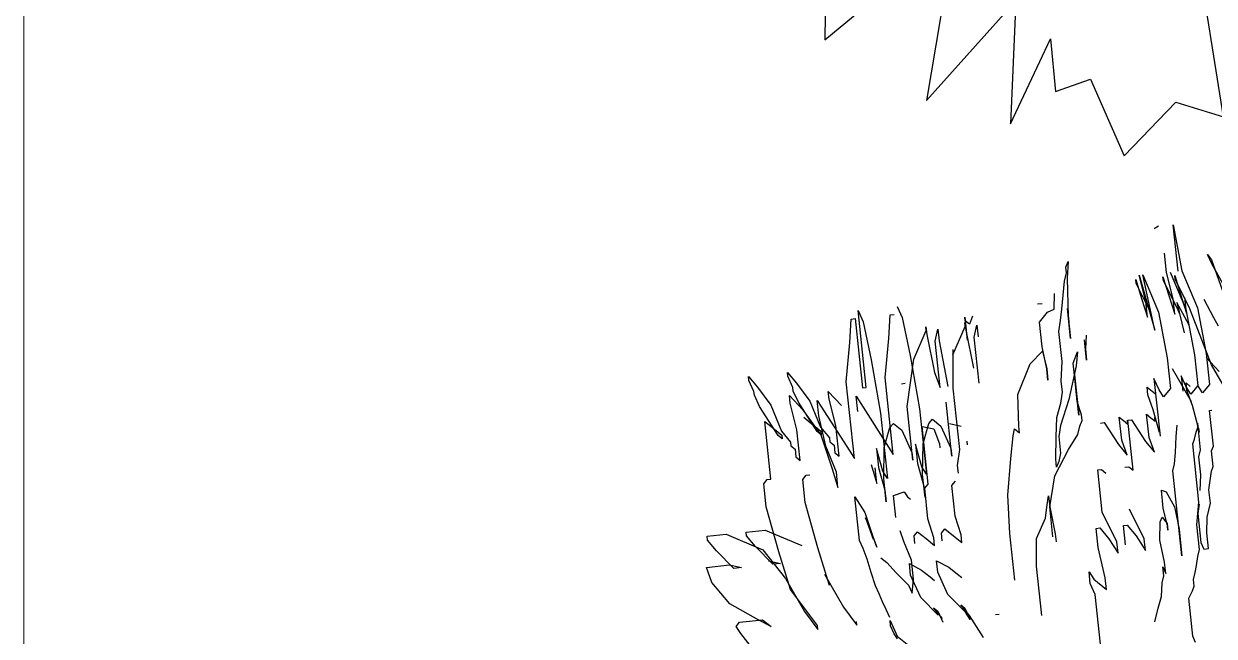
# Model space of a CAD drawing. Header units: millimetres. Extents: x 7703 to 16070, y -6855 to 95.
# Drawn here: x 14838.93 to 14873.55, y -5021.79 to -5003.99 of the extents above; entities that cross this region are included whole.
import ezdxf

# ---------------------------------------------------------------- set-up
doc = ezdxf.new("R2010")
doc.units = ezdxf.units.MM
for name, color, linetype in [('AĞAÇLAR', 7, 'Continuous'), ('Kıtc-014 Elk Tes İşaretler', 1, 'Continuous'), ('YENİ AĞAÇ', 80, 'Continuous')]:
    doc.layers.add(name, color=color, linetype=linetype)
doc.layers.add('kapı', color=6, linetype='Continuous', lineweight=9)
doc.styles.get("Standard").update_dxf_attribs({"font": 'stylu.ttf', "height": 10})

# ---------------------------------------------------------------- blocks, each defined once
blk = doc.blocks.new('GFGFF')
at = {"layer": 'YENİ AĞAÇ'}
blk.add_lwpolyline([(501.9236, 209.7945), (501.3748, 209.406), (501.5794, 209.3768), (501.6127, 209.1683), (501.8807, 209.2629), (501.925, 209.0152), (502.2208, 209.3451), (502.0743, 208.8728), (502.2984, 208.9171), (502.3646, 208.7306), (502.6451, 208.8582), (502.6833, 208.5666), (502.9123, 209.3417), (503.1659, 208.7431), (503.2707, 208.9033), (503.4182, 208.8158), (503.5167, 209.0072), (503.7252, 208.9967), (503.285, 209.6058), (504.0117, 209.2779), (503.7303, 209.6396), (504.0659, 209.6449), (503.7628, 209.8592), (504.0152, 209.8973), (503.8785, 210.046), (504.1308, 210.1233), (503.4266, 210.2098), (503.981, 210.5511), (503.7833, 210.6386), (503.8269, 210.8143), (503.6449, 210.8468), (503.7715, 211.0384), (503.3266, 210.818), (503.4312, 211.0989), (503.1788, 211.0482), (503.0184, 211.2675), (502.7072, 210.8341), (502.6402, 211.4424), (502.5358, 211.1082), (502.4145, 211.3651), (502.3553, 211.1627), (502.0416, 211.228), (501.9761, 211.035), (501.8114, 211.0629), (502.0977, 210.5805), (501.5595, 210.7598), (501.8409, 210.4153), (501.4393, 210.4961), (501.6983, 210.321), (501.5227, 210.3316), (501.5449, 210.2109), (501.2753, 210.1399), (501.4246, 209.9426), (501.3528, 209.7935)], close=True, dxfattribs=at)
at = {"layer": 'YENİ AĞAÇ', "color": 6}
blk.add_lwpolyline([(502.3099, 210.2988), (501.9266, 210.3876), (501.9934, 210.2868), (501.9152, 210.1911), (502.0608, 210.1108), (501.9697, 209.995), (502.229, 209.994), (501.9655, 209.8744), (502.0721, 209.7936), (502.0163, 209.6922), (502.1811, 209.6192), (502.0685, 209.4891), (502.4964, 209.6904), (502.3333, 209.3467), (502.4441, 209.3632), (502.4632, 209.2646), (502.5852, 209.2961), (502.6617, 209.2008), (502.7568, 209.6301), (502.896, 209.1849), (502.9447, 209.4486), (503.0776, 209.304), (503.0534, 209.5198), (503.1682, 209.4242), (503.1801, 209.5418), (503.312, 209.4616), (503.0759, 209.8031), (503.4408, 209.6934), (503.4021, 209.8139), (503.4959, 209.8632), (503.4394, 209.9554), (503.5724, 209.9745), (503.303, 210.0833), (503.4664, 210.1469), (503.3462, 210.2375), (503.3796, 210.3929), (503.0691, 210.3604), (503.309, 210.6263), (503.1223, 210.5419), (503.1875, 210.6949), (503.076, 210.642), (502.9825, 210.8046), (502.8727, 210.7582), (502.8208, 210.841), (502.7212, 210.5283), (502.5903, 210.8333), (502.5491, 210.5763), (502.4283, 210.7833), (502.4525, 210.6019), (502.3888, 210.6829), (502.3447, 210.6262), (502.2088, 210.7165), (502.1806, 210.5744), (502.0875, 210.5479)], close=True, dxfattribs=at)
at = {"flags": 1}
for tag, p in [('ITEM', (502.7172, 210.0719)), ('SIZE', (502.7172, 210.018))]:
    blk.add_attdef(tag, p, '', height=0.0323, dxfattribs=at)
for tag, p in [('SIZE', (502.7163, 210.0387)), ('ITEM', (502.7398, 210.0596))]:
    blk.add_attdef(tag, p, '', height=0.0189, rotation=311.6524, dxfattribs=at)
blk = doc.blocks.new('A$C06865A3D')
at = {"color": 87}
for p, q in [((0.2921, 3.1813), (0.3509, 3.1415)), ((0.3472, 3.137), (0.2921, 3.1813)), ((0.361, 3.1864), (0.3708, 3.1847)), ((0.3753, 3.181), (0.361, 3.1864)), ((0.3708, 3.1847), (0.4145, 3.1644)), ((0.4182, 3.1689), (0.3753, 3.181)), ((0.276, 3.1569), (0.2776, 3.1644)), ((0.3794, 3.1024), (0.4195, 3.0775)), ((0.4095, 3.0931), (0.3794, 3.1024)), ((0.3099, 3.0908), (0.3856, 3.0489)), ((0.3454, 3.0697), (0.3099, 3.0908)), ((0.3108, 3.0826), (0.3372, 3.0688)), ((0.3153, 3.0789), (0.3108, 3.0826)), ((0.3136, 3.0954), (0.3701, 3.0723)), ((0.3856, 3.0489), (0.3136, 3.0954)), ((0.4161, 3.0911), (0.4095, 3.0931)), ((0.3627, 3.0632), (0.3153, 3.0789)), ((0.3372, 3.0688), (0.3636, 3.0549)), ((0.3636, 3.0549), (0.3454, 3.0697)), ((0.3701, 3.0723), (0.4283, 3.0327)), ((0.4989, 3.0735), (0.4697, 3.0745)), ((0.219, 3.0294), (0.2358, 3.0105)), ((0.2229, 3.021), (0.219, 3.0294)), ((0.4283, 3.0327), (0.4647, 3.0033)), ((0.2293, 3.0157), (0.2229, 3.021)), ((0.2364, 3.0046), (0.2293, 3.0157)), ((0.2358, 3.0105), (0.2785, 2.9706)), ((0.5013, 3.0113), (0.4457, 3.0262)), ((0.2635, 2.972), (0.2364, 3.0046)), ((0.4364, 2.9961), (0.5046, 2.941)), ((0.4537, 2.9896), (0.4364, 2.9961)), ((0.4647, 3.0033), (0.4664, 2.9868)), ((0.2552, 2.9633), (0.2388, 2.9809)), ((0.2688, 2.9785), (0.285, 2.9654)), ((0.3044, 2.9497), (0.2688, 2.9785)), ((0.4381, 2.9797), (0.4545, 2.9814)), ((0.4472, 2.9723), (0.4381, 2.9797)), ((0.4664, 2.9868), (0.4537, 2.9896)), ((0.2365, 2.9564), (0.2322, 2.9511)), ((0.2514, 2.9532), (0.2552, 2.9633)), ((0.2739, 2.9583), (0.2635, 2.972)), ((0.3175, 2.9699), (0.3312, 2.9544)), ((0.3445, 2.9437), (0.3206, 2.963)), ((0.469, 2.9621), (0.4472, 2.9723)), ((0.5, 2.9446), (0.469, 2.9621)), ((0.2524, 2.9436), (0.2514, 2.9532)), ((0.2534, 2.934), (0.2524, 2.9436)), ((0.3258, 2.9431), (0.3394, 2.9267)), ((0.3335, 2.9261), (0.3258, 2.9431)), ((0.3312, 2.9544), (0.3445, 2.9437)), ((0.2825, 2.9104), (0.2534, 2.934)), ((0.3394, 2.9267), (0.3677, 2.8824)), ((0.4571, 2.9194), (0.4525, 2.9231)), ((0.3112, 2.8917), (0.2825, 2.9104)), ((0.2878, 2.9062), (0.3112, 2.8917)), ((0.2882, 2.8795), (0.2878, 2.9062)), ((0.4406, 2.9177), (0.4488, 2.9186)), ((0.4679, 2.8956), (0.4406, 2.9177)), ((0.4488, 2.9186), (0.4571, 2.9194)), ((0.3244, 2.881), (0.3112, 2.8917)), ((0.3112, 2.8917), (0.3244, 2.881)), ((0.4268, 2.8913), (0.4304, 2.8958)), ((0.4304, 2.8958), (0.4688, 2.8874)), ((0.4898, 2.8855), (0.4679, 2.8956)), ((0.4688, 2.8874), (0.4898, 2.8855)), ((0.1754, 2.8687), (0.1808, 2.8568)), ((0.3076, 2.8332), (0.2882, 2.8795)), ((0.1726, 2.8559), (0.168, 2.8596)), ((0.168, 2.8596), (0.1953, 2.8375)), ((0.1808, 2.8568), (0.1726, 2.8559)), ((0.174, 2.8536), (0.1831, 2.8463)), ((0.1785, 2.85), (0.174, 2.8536)), ((0.1956, 2.806), (0.1785, 2.85)), ((0.1896, 2.8636), (0.2032, 2.8526)), ((0.1995, 2.848), (0.1896, 2.8636)), ((0.1831, 2.8463), (0.2322, 2.8141)), ((0.2541, 2.8039), (0.1995, 2.848)), ((0.3425, 2.8005), (0.3076, 2.8332)), ((0.474, 2.838), (0.4776, 2.8426)), ((0.524, 2.7976), (0.474, 2.838)), ((0.4776, 2.8426), (0.4859, 2.8434)), ((0.1522, 2.8175), (0.1659, 2.8064)), ((0.1622, 2.8019), (0.1522, 2.8175)), ((0.1366, 2.8075), (0.1457, 2.8001)), ((0.1412, 2.8038), (0.1366, 2.8075)), ((0.1583, 2.7599), (0.1412, 2.8038)), ((0.1457, 2.8001), (0.1949, 2.7679)), ((0.2168, 2.7577), (0.1622, 2.8019)), ((0.1659, 2.8064), (0.2241, 2.7668)), ((0.1897, 2.812), (0.2314, 2.7706)), ((0.3505, 2.7941), (0.3425, 2.8005)), ((0.5714, 2.7818), (0.524, 2.7976)), ((0.3409, 2.7931), (0.3505, 2.7941)), ((0.3467, 2.784), (0.3409, 2.7931)), ((0.3689, 2.7573), (0.3467, 2.784)), ((0.5348, 2.7738), (0.5385, 2.7783)), ((0.5385, 2.7783), (0.5595, 2.7764)), ((0.5595, 2.7764), (0.585, 2.7708)), ((0.585, 2.7708), (0.5714, 2.7818)), ((0.2018, 2.7021), (0.1583, 2.7599)), ((0.1949, 2.7679), (0.2168, 2.7577)), ((0.2314, 2.7706), (0.3042, 2.7118)), ((0.5575, 2.7554), (0.5348, 2.7738)), ((0.0468, 2.7522), (0.0641, 2.7457)), ((0.1377, 2.6786), (0.0468, 2.7522)), ((0.0485, 2.7357), (0.0522, 2.7403)), ((0.0522, 2.7403), (0.134, 2.6741)), ((0.0641, 2.7457), (0.1133, 2.7135)), ((0.4048, 2.7151), (0.3689, 2.7573)), ((0.5976, 2.7305), (0.5575, 2.7554)), ((0.0721, 2.7091), (0.0485, 2.7357)), ((0.2654, 2.7289), (0.281, 2.7389)), ((0.3028, 2.7287), (0.3074, 2.725)), ((0.6112, 2.7195), (0.5976, 2.7305)), ((0.1102, 2.6632), (0.0721, 2.7091)), ((0.1133, 2.7135), (0.1806, 2.6665)), ((0.2392, 2.6966), (0.2548, 2.7066)), ((0.2548, 2.7066), (0.2767, 2.6964)), ((0.3042, 2.7118), (0.3187, 2.6925)), ((0.4477, 2.676), (0.4048, 2.7151)), ((0.5738, 2.7197), (0.5865, 2.7169)), ((0.5874, 2.7086), (0.5738, 2.7197)), ((0.5865, 2.7169), (0.6112, 2.7195)), ((0.6047, 2.7021), (0.5874, 2.7086)), ((0.2655, 2.6506), (0.2018, 2.7021)), ((0.3074, 2.6414), (0.2392, 2.6966)), ((0.2767, 2.6964), (0.2812, 2.6927)), ((0.7366, 2.5955), (0.6047, 2.7021)), ((0.134, 2.6741), (0.1377, 2.6786)), ((0.2053, 2.6692), (0.2217, 2.6709)), ((0.2061, 2.6609), (0.2053, 2.6692)), ((0.2217, 2.6709), (0.2564, 2.6579)), ((0.5033, 2.631), (0.4477, 2.676)), ((0.2012, 2.5897), (0.1102, 2.6632)), ((0.1806, 2.6665), (0.2579, 2.604)), ((0.2215, 2.6334), (0.2061, 2.6609)), ((0.2564, 2.6579), (0.2655, 2.6506)), ((0.2542, 2.5995), (0.2215, 2.6334)), ((0.3083, 2.6332), (0.3074, 2.6414)), ((0.3447, 2.6038), (0.3083, 2.6332)), ((0.2141, 2.6243), (0.2369, 2.6059)), ((0.2451, 2.6068), (0.2141, 2.6243)), ((0.099, 2.6121), (0.1373, 2.6037)), ((0.1171, 2.5974), (0.099, 2.6121)), ((0.1572, 2.5725), (0.1171, 2.5974)), ((0.1373, 2.6037), (0.1884, 2.5925)), ((0.2369, 2.6059), (0.2678, 2.5884)), ((0.2579, 2.604), (0.2451, 2.6068)), ((0.2815, 2.5774), (0.2542, 2.5995)), ((0.3711, 2.5899), (0.3447, 2.6038)), ((0.0641, 2.5876), (0.0933, 2.5865)), ((0.0732, 2.5802), (0.0641, 2.5876)), ((0.1087, 2.559), (0.0732, 2.5802)), ((0.0933, 2.5865), (0.1399, 2.579)), ((0.1399, 2.579), (0.1882, 2.555)), ((0.1884, 2.5925), (0.2012, 2.5897)), ((0.2678, 2.5884), (0.2815, 2.5774)), ((0.3473, 2.5791), (0.3637, 2.5808)), ((0.3481, 2.5709), (0.3473, 2.5791)), ((0.3637, 2.5808), (0.3802, 2.5826)), ((0.3802, 2.5826), (0.3711, 2.5899)), ((0.5192, 2.5737), (0.5229, 2.5783)), ((0, 2.5641), (0.021, 2.5622)), ((0.0045, 2.5604), (0, 2.5641)), ((0.0219, 2.554), (0.0045, 2.5604)), ((0.021, 2.5622), (0.0548, 2.5575)), ((0.1964, 2.5559), (0.1572, 2.5725)), ((0.3572, 2.5635), (0.3481, 2.5709)), ((0.0264, 2.5503), (0.0219, 2.554)), ((0.0437, 2.5438), (0.0264, 2.5503)), ((0.0948, 2.5326), (0.0437, 2.5438)), ((0.0548, 2.5575), (0.094, 2.5408)), ((0.1451, 2.5296), (0.1087, 2.559)), ((0.1882, 2.555), (0.2146, 2.5412)), ((0.2146, 2.5412), (0.1964, 2.5559)), ((0.3726, 2.536), (0.3927, 2.5423)), ((0.3927, 2.5423), (0.4092, 2.5441)), ((0.4092, 2.5441), (0.4174, 2.5449)), ((0.0656, 2.5337), (0.0738, 2.5345)), ((0.1338, 2.4785), (0.0656, 2.5337)), ((0.0738, 2.5345), (0.0985, 2.5372)), ((0.094, 2.5408), (0.115, 2.5389)), ((0.1031, 2.5335), (0.0948, 2.5326)), ((0.0985, 2.5372), (0.1031, 2.5335)), ((0.115, 2.5389), (0.1195, 2.5352)), ((0.1195, 2.5352), (0.1278, 2.5361)), ((0.1278, 2.5361), (0.1368, 2.5287)), ((0.1368, 2.5287), (0.1451, 2.5296)), ((0.3863, 2.525), (0.3726, 2.536)), ((0.4209, 2.512), (0.3863, 2.525)), ((0.4584, 2.5118), (0.4209, 2.512)), ((0.4456, 2.5146), (0.4538, 2.5155)), ((0.4666, 2.5127), (0.4456, 2.5146)), ((0.4538, 2.5155), (0.4711, 2.509)), ((0.1301, 2.4739), (0.1338, 2.4785)), ((0.131, 2.4657), (0.1301, 2.4739)), ((0.1583, 2.4437), (0.131, 2.4657)), ((0.2202, 2.4086), (0.1583, 2.4437)), ((0.273, 2.381), (0.2202, 2.4086)), ((0.1451, 2.3715), (0.2009, 2.3941)), ((0.2009, 2.3941), (0.2557, 2.3874)), ((0.2557, 2.3874), (0.3114, 2.3726)), ((0.3406, 2.3715), (0.273, 2.381)), ((0.1267, 2.3488), (0.1451, 2.3715)), ((0.3114, 2.3726), (0.3451, 2.3678)), ((0.3451, 2.3678), (0.3406, 2.3715)), ((0.1312, 2.3451), (0.1267, 2.3488)), ((0.1522, 2.3432), (0.1312, 2.3451)), ((0.1814, 2.3421), (0.197, 2.3521)), ((0.197, 2.3521), (0.1897, 2.343)), ((0.1897, 2.343), (0.1522, 2.3432)), ((0.1594, 2.3148), (0.1814, 2.3421)), ((0.1812, 2.3046), (0.1594, 2.3148)), ((0.2717, 2.3143), (0.2232, 2.3008)), ((0.2533, 2.2915), (0.2754, 2.3188)), ((0.2919, 2.3206), (0.2717, 2.3143)), ((0.2754, 2.3188), (0.2919, 2.3206)), ((0.2232, 2.3008), (0.1812, 2.3046)), ((0.2542, 2.2833), (0.2533, 2.2915)), ((0.267, 2.2805), (0.2542, 2.2833)), ((0.3217, 2.2738), (0.267, 2.2805))]:
    blk.add_line(p, q, dxfattribs=at)
at = {"color": 85}
for p, q in [((0.336, 3.1232), (0.3133, 3.1415)), ((0.3715, 3.102), (0.336, 3.1232)), ((0.3397, 3.1277), (0.3962, 3.1046)), ((0.4356, 3.1254), (0.4055, 3.1347)), ((0.4492, 3.1212), (0.4356, 3.1254)), ((0.3369, 3.1149), (0.3633, 3.1011)), ((0.3414, 3.1112), (0.3369, 3.1149)), ((0.3889, 3.0955), (0.3414, 3.1112)), ((0.3633, 3.1011), (0.3897, 3.0873)), ((0.3897, 3.0873), (0.3715, 3.102)), ((0.3962, 3.1046), (0.4545, 3.065)), ((0.3948, 3.0928), (0.3889, 3.0955)), ((0.4545, 3.065), (0.4908, 3.0356)), ((0.4908, 3.0356), (0.4926, 3.0191)), ((0.4625, 3.0284), (0.4807, 3.0137)), ((0.4798, 3.0219), (0.4625, 3.0284)), ((0.4926, 3.0191), (0.4798, 3.0219))]:
    blk.add_line(p, q, dxfattribs=at)
at = {"color": 84}
for p, q in [((0.3509, 3.1415), (0.4074, 3.1184)), ((0.3481, 3.1288), (0.3745, 3.1149)), ((0.3526, 3.1251), (0.3481, 3.1288)), ((0.4001, 3.1093), (0.3526, 3.1251)), ((0.3745, 3.1149), (0.4009, 3.1011)), ((0.4009, 3.1011), (0.3827, 3.1158)), ((0.483, 3.0724), (0.4001, 3.1093)), ((0.4074, 3.1184), (0.4657, 3.0789)), ((0.4657, 3.0789), (0.502, 3.0494)), ((0.5386, 3.0575), (0.483, 3.0724)), ((0.502, 3.0494), (0.5038, 3.033)), ((0.5038, 3.033), (0.491, 3.0358)), ((0.4754, 3.0258), (0.4836, 3.0267)), ((0.4845, 3.0185), (0.4754, 3.0258)), ((0.5064, 3.0083), (0.4845, 3.0185)), ((0.5373, 2.9908), (0.5064, 3.0083)), ((0.5419, 2.9871), (0.5373, 2.9908)), ((0.5373, 2.9908), (0.5419, 2.9871)), ((0.4667, 2.95), (0.475, 2.9509)), ((0.494, 2.9279), (0.4667, 2.95)), ((0.475, 2.9509), (0.4832, 2.9517)), ((0.4832, 2.9517), (0.4787, 2.9554)), ((0.4529, 2.9236), (0.4566, 2.9281)), ((0.512, 2.8758), (0.4529, 2.9236)), ((0.4566, 2.9281), (0.4949, 2.9197)), ((0.5159, 2.9178), (0.494, 2.9279)), ((0.4949, 2.9197), (0.5159, 2.9178)), ((0.5001, 2.8703), (0.5038, 2.8749)), ((0.5038, 2.8749), (0.512, 2.8758)), ((0.5975, 2.8141), (0.5501, 2.8299)), ((0.6112, 2.8031), (0.5975, 2.8141)), ((0.0841, 2.7983), (0.1014, 2.7918)), ((0.5609, 2.8061), (0.5646, 2.8106)), ((0.5837, 2.7877), (0.5609, 2.8061)), ((0.5646, 2.8106), (0.5856, 2.8087)), ((0.5856, 2.8087), (0.6112, 2.8031)), ((0.0858, 2.7819), (0.0895, 2.7864)), ((0.1094, 2.7552), (0.0858, 2.7819)), ((0.1014, 2.7918), (0.1506, 2.7596)), ((0.1506, 2.7596), (0.2179, 2.7127)), ((0.1475, 2.7094), (0.1094, 2.7552)), ((0.3028, 2.6967), (0.2391, 2.7482)), ((0.1714, 2.7202), (0.175, 2.7248)), ((0.2385, 2.6358), (0.1475, 2.7094)), ((0.2179, 2.7127), (0.2952, 2.6502)), ((0.2426, 2.7153), (0.2591, 2.7171)), ((0.2435, 2.7071), (0.2426, 2.7153)), ((0.2588, 2.6796), (0.2435, 2.7071)), ((0.2591, 2.7171), (0.2937, 2.7041)), ((0.2937, 2.7041), (0.3028, 2.6967)), ((0.2515, 2.6705), (0.2742, 2.6521)), ((0.2824, 2.653), (0.2515, 2.6705)), ((0.2915, 2.6456), (0.2588, 2.6796)), ((0.3344, 2.6655), (0.3336, 2.6737)), ((0.1363, 2.6582), (0.1746, 2.6498)), ((0.1545, 2.6435), (0.1363, 2.6582)), ((0.2742, 2.6521), (0.3052, 2.6346)), ((0.2952, 2.6502), (0.2824, 2.653)), ((0.3708, 2.6361), (0.3344, 2.6655)), ((0.1014, 2.6337), (0.1306, 2.6327)), ((0.1105, 2.6264), (0.1014, 2.6337)), ((0.1746, 2.6498), (0.2257, 2.6386)), ((0.2257, 2.6386), (0.2385, 2.6358)), ((0.3188, 2.6236), (0.2915, 2.6456)), ((0.3052, 2.6346), (0.3188, 2.6236)), ((0.3972, 2.6222), (0.3708, 2.6361)), ((0.146, 2.6052), (0.1105, 2.6264)), ((0.3899, 2.6131), (0.4063, 2.6149)), ((0.4063, 2.6149), (0.3972, 2.6222)), ((0.0373, 2.6103), (0.0583, 2.6083)), ((0.0419, 2.6066), (0.0373, 2.6103)), ((0.0592, 2.6001), (0.0419, 2.6066)), ((0.0583, 2.6083), (0.0921, 2.6036)), ((0.0637, 2.5964), (0.0592, 2.6001)), ((0.0811, 2.59), (0.0637, 2.5964)), ((0.0921, 2.6036), (0.1313, 2.587)), ((0.1824, 2.5758), (0.146, 2.6052)), ((0.2255, 2.6012), (0.2519, 2.5873)), ((0.2519, 2.5873), (0.2337, 2.602)), ((0.3734, 2.6114), (0.3899, 2.6131)), ((0.3743, 2.6032), (0.3734, 2.6114)), ((0.3834, 2.5958), (0.3743, 2.6032)), ((0.1322, 2.5788), (0.0811, 2.59)), ((0.1029, 2.5798), (0.1112, 2.5807)), ((0.1112, 2.5807), (0.1358, 2.5833)), ((0.1313, 2.587), (0.1523, 2.5851)), ((0.1404, 2.5796), (0.1322, 2.5788)), ((0.1358, 2.5833), (0.1404, 2.5796)), ((0.1523, 2.5851), (0.1568, 2.5814)), ((0.1568, 2.5814), (0.1651, 2.5823)), ((0.1651, 2.5823), (0.1742, 2.5749)), ((0.1742, 2.5749), (0.1824, 2.5758)), ((0.3987, 2.5683), (0.4189, 2.5746)), ((0.4124, 2.5573), (0.3987, 2.5683)), ((0.4189, 2.5746), (0.4353, 2.5764)), ((0.4353, 2.5764), (0.4436, 2.5772)), ((0.447, 2.5443), (0.4124, 2.5573)), ((0.4845, 2.5441), (0.447, 2.5443)), ((0.4717, 2.547), (0.4799, 2.5478)), ((0.4927, 2.545), (0.4717, 2.547)), ((0.4799, 2.5478), (0.4973, 2.5413)), ((0.4973, 2.5413), (0.4845, 2.5441)), ((0.531, 2.5366), (0.4927, 2.545)), ((0.1675, 2.5201), (0.1711, 2.5246)), ((0.1683, 2.5119), (0.1675, 2.5201)), ((0.1956, 2.4898), (0.1683, 2.5119)), ((0.2575, 2.4548), (0.1956, 2.4898)), ((0.3104, 2.4271), (0.2575, 2.4548)), ((0.1824, 2.4177), (0.2383, 2.4403)), ((0.164, 2.3949), (0.1824, 2.4177)), ((0.293, 2.4336), (0.3487, 2.4187)), ((0.3487, 2.4187), (0.3825, 2.414)), ((0.3825, 2.414), (0.3779, 2.4177)), ((0.2188, 2.3883), (0.2344, 2.3982)), ((0.2344, 2.3982), (0.227, 2.3891)), ((0.1685, 2.3912), (0.164, 2.3949)), ((0.1895, 2.3893), (0.1685, 2.3912)), ((0.227, 2.3891), (0.1895, 2.3893))]:
    blk.add_line(p, q, dxfattribs=at)
at = {"color": 72}
for p, q in [((0.5301, 3.0216), (0.5322, 3.0242)), ((0.5725, 2.9873), (0.5301, 3.0216)), ((0.5305, 2.995), (0.5622, 2.9693)), ((0.5358, 2.9907), (0.5305, 2.995)), ((0.5389, 2.9838), (0.5358, 2.9907)), ((0.5447, 2.9747), (0.5389, 2.9838)), ((0.5479, 2.9678), (0.5447, 2.9747)), ((0.5756, 2.9804), (0.5725, 2.9873)), ((0.5941, 2.9654), (0.5756, 2.9804)), ((0.2842, 2.9446), (0.2739, 2.9583)), ((0.2785, 2.9706), (0.3044, 2.9497)), ((0.5223, 2.9578), (0.5112, 2.9711)), ((0.5387, 2.9401), (0.5223, 2.9578)), ((0.6167, 2.9121), (0.5479, 2.9678)), ((0.5622, 2.9693), (0.568, 2.9602)), ((0.568, 2.9602), (0.5892, 2.9431)), ((0.5973, 2.9585), (0.5941, 2.9654)), ((0.6057, 2.9473), (0.5973, 2.9585)), ((0.3198, 2.9158), (0.2842, 2.9446)), ((0.5497, 2.9268), (0.5387, 2.9401)), ((0.5892, 2.9431), (0.6056, 2.9254)), ((0.6142, 2.936), (0.6057, 2.9473)), ((0.395, 2.8764), (0.3335, 2.9261)), ((0.5555, 2.9177), (0.5497, 2.9268)), ((0.6301, 2.9232), (0.6142, 2.936)), ((0.6417, 2.905), (0.6301, 2.9232)), ((0.3398, 2.8942), (0.3198, 2.9158)), ((0.3432, 2.9183), (0.395, 2.8764)), ((0.3788, 2.8895), (0.3432, 2.9183)), ((0.6562, 2.8363), (0.5555, 2.9177)), ((0.6278, 2.8987), (0.6167, 2.9121)), ((0.6194, 2.9099), (0.6278, 2.8987)), ((0.6581, 2.8874), (0.6417, 2.905)), ((0.3528, 2.8837), (0.3398, 2.8942)), ((0.3976, 2.8796), (0.3788, 2.8895)), ((0.5639, 2.8846), (0.5708, 2.8878)), ((0.585, 2.8675), (0.5639, 2.8846)), ((0.5708, 2.8878), (0.5958, 2.8808)), ((0.6278, 2.8987), (0.6622, 2.8709)), ((0.6389, 2.8854), (0.6278, 2.8987)), ((0.668, 2.8618), (0.6389, 2.8854)), ((0.6766, 2.8724), (0.6581, 2.8874)), ((0.3631, 2.87), (0.3528, 2.8837)), ((0.374, 2.8505), (0.3631, 2.87)), ((0.3677, 2.8824), (0.3864, 2.8458)), ((0.4041, 2.8744), (0.3976, 2.8796)), ((0.408, 2.8659), (0.4041, 2.8744)), ((0.6084, 2.853), (0.585, 2.8675)), ((0.5958, 2.8808), (0.6244, 2.862)), ((0.6622, 2.8709), (0.6723, 2.8671)), ((0.6723, 2.8671), (0.6766, 2.8724)), ((0.3941, 2.8289), (0.374, 2.8505)), ((0.415, 2.8548), (0.408, 2.8659)), ((0.4207, 2.8288), (0.415, 2.8548)), ((0.5935, 2.8563), (0.6057, 2.8552)), ((0.5966, 2.8494), (0.5935, 2.8563)), ((0.6157, 2.8296), (0.5966, 2.8494)), ((0.6057, 2.8552), (0.6137, 2.8487)), ((0.6137, 2.8487), (0.6084, 2.853)), ((0.6244, 2.862), (0.6562, 2.8363)), ((0.6738, 2.8527), (0.668, 2.8618)), ((0.6823, 2.8415), (0.6738, 2.8527)), ((0.3864, 2.8458), (0.3967, 2.8321)), ((0.3967, 2.8321), (0.4161, 2.8164)), ((0.6881, 2.8324), (0.6823, 2.8415)), ((0.6939, 2.8234), (0.6881, 2.8324)), ((0.4173, 2.8047), (0.3941, 2.8289)), ((0.4161, 2.8164), (0.4232, 2.8053)), ((0.4341, 2.7858), (0.4207, 2.8288)), ((0.6443, 2.8108), (0.6157, 2.8296)), ((0.7018, 2.8169), (0.6939, 2.8234)), ((0.705, 2.81), (0.7018, 2.8169)), ((0.4271, 2.7969), (0.4173, 2.8047)), ((0.4232, 2.8053), (0.4271, 2.7969)), ((0.6576, 2.8001), (0.6443, 2.8108)), ((0.6475, 2.8039), (0.6576, 2.8001)), ((0.6581, 2.7953), (0.6475, 2.8039)), ((0.6639, 2.7862), (0.6581, 2.7953)), ((0.7086, 2.7983), (0.705, 2.81)), ((0.7536, 2.7619), (0.7086, 2.7983)), ((0.4619, 2.7473), (0.4341, 2.7858)), ((0.6776, 2.7707), (0.6639, 2.7862)), ((0.6865, 2.7547), (0.6776, 2.7707)), ((0.7637, 2.7581), (0.7536, 2.7619)), ((0.4593, 2.744), (0.4489, 2.7577)), ((0.4489, 2.7577), (0.4619, 2.7473)), ((0.4696, 2.7303), (0.4593, 2.744)), ((0.4975, 2.7185), (0.4619, 2.7473)), ((0.4619, 2.7473), (0.4969, 2.7243)), ((0.6981, 2.7366), (0.6865, 2.7547)), ((0.4818, 2.699), (0.4696, 2.7303)), ((0.4969, 2.7243), (0.5066, 2.7165)), ((0.5115, 2.6696), (0.4818, 2.699)), ((0.5698, 2.6225), (0.5115, 2.6696)), ((0.2828, 2.592), (0.29, 2.6075)), ((0.29, 2.6075), (0.2991, 2.6056)), ((0.2991, 2.6056), (0.305, 2.6062)), ((0.3087, 2.571), (0.2828, 2.592)), ((0.343, 2.554), (0.3275, 2.5612)), ((0.2428, 2.5492), (0.2701, 2.5432)), ((0.2946, 2.5073), (0.2428, 2.5492)), ((0.2701, 2.5432), (0.3045, 2.5262)), ((0.3709, 2.5421), (0.343, 2.554)), ((0.3936, 2.5238), (0.3709, 2.5421)), ((0.2766, 2.538), (0.3077, 2.5235)), ((0.2889, 2.5334), (0.2766, 2.538)), ((0.3201, 2.5189), (0.2889, 2.5334)), ((0.3045, 2.5262), (0.3201, 2.5189)), ((0.4071, 2.5075), (0.3936, 2.5238)), ((0.3069, 2.5027), (0.2946, 2.5073)), ((0.3356, 2.5117), (0.3473, 2.5129)), ((0.3473, 2.5129), (0.3681, 2.5122)), ((0.3681, 2.5122), (0.3948, 2.5121)), ((0.3948, 2.5121), (0.4071, 2.5075)), ((0.3225, 2.4955), (0.3069, 2.5027)), ((0.3413, 2.4857), (0.3225, 2.4955)), ((0.3601, 2.4758), (0.3413, 2.4857)), ((0.3725, 2.4712), (0.3601, 2.4758)), ((0.3848, 2.4666), (0.3725, 2.4712)), ((0.3971, 2.462), (0.3848, 2.4666)), ((0.4094, 2.4574), (0.3971, 2.462)), ((0.4127, 2.4547), (0.4373, 2.4455)), ((0.4191, 2.4495), (0.4127, 2.4547)), ((0.4315, 2.4449), (0.4191, 2.4495)), ((0.4406, 2.4429), (0.4315, 2.4449)), ((0.4373, 2.4455), (0.4725, 2.4493))]:
    blk.add_line(p, q, dxfattribs=at)
at = {"color": 21}
blk.add_line((0.3187, 2.6925), (0.3278, 2.6852), dxfattribs=at)
blk = doc.blocks.new('21')
at = {"layer": 'AĞAÇLAR', "xscale": 100.0000000000477, "yscale": 100.0000000000477, "zscale": 100.0000000000477, "rotation": 224.9999999999528}
blk.add_blockref('A$C06865A3D', (6127.91, 8049.89), dxfattribs=at)

msp = doc.modelspace()

# ---------------------------------------------------------------- linework, layer by layer
at = {"layer": 'Kıtc-014 Elk Tes İşaretler', "lineweight": 20, "ltscale": 0.29}
msp.add_lwpolyline([(14913.669, -4168.639), (14838.932, -4168.639), (14838.932, -5163.483), (14913.669, -5163.483)], close=True, dxfattribs=at)

# ---------------------------------------------------------------- block references
at = {"layer": 'kapı', "color": 7, "xscale": 0.1920239999773912, "yscale": 0.1920239999773912, "zscale": 0.1920239999773912, "rotation": 90}
msp.add_blockref('21', (16370.961, -6225.765, 469.979), dxfattribs=at)
at = {"layer": 'YENİ AĞAÇ', "color": 3, "xscale": 8.747999999986966, "yscale": 8.747999999986966, "zscale": 8.747999999986966, "rotation": 98.95964764783828}
msp.add_blockref('GFGFF', (17369.742, -9053.183), dxfattribs=at)

doc.saveas('drawing.dxf')
